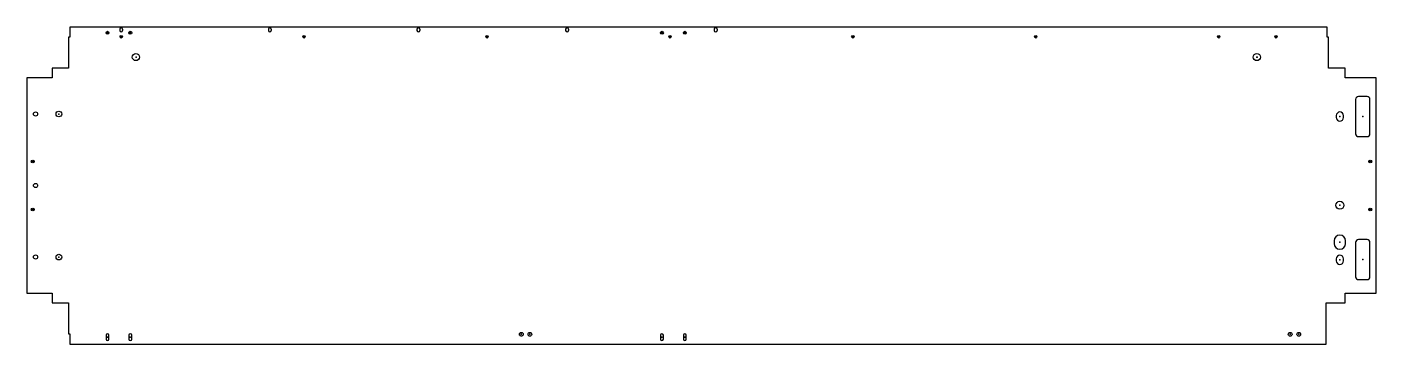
# Model space of a CAD drawing. Extents: x 4520 to 6880, y -4932 to -4378.
import ezdxf

# ---------------------------------------------------------------- set-up
doc = ezdxf.new("R2010")
doc.units = 0
doc.header["$MEASUREMENT"] = 0
doc.layers.get('0').update_dxf_attribs({"linetype": 'CONTINUOUS'})
doc.layers.add('GR1-1', color=3, linetype='CONTINUOUS')

msp = doc.modelspace()

# ---------------------------------------------------------------- linework, layer by layer
for p, q in [((4681.9, -4382.3), (4681.9, -4384.3)), ((4686.9, -4382.3), (4686.9, -4384.3)), ((4941.9, -4382.3), (4941.9, -4384.3)), ((4946.9, -4382.3), (4946.9, -4384.3)), ((5201.9, -4382.3), (5201.9, -4384.3)), ((5206.9, -4382.3), (5206.9, -4384.3)), ((5461.9, -4382.3), (5461.9, -4384.3)), ((5466.9, -4382.3), (5466.9, -4384.3)), ((5721.9, -4382.3), (5721.9, -4384.3)), ((5726.9, -4382.3), (5726.9, -4384.3))]:
    msp.add_line(p, q)
for centre, radius in [((4710.1, -4430.8), 6.25), ((4710.1, -4430.8), 6.25), ((6671.1, -4430.8), 6.25), ((4534.6, -4530.3), 3.6), ((4529.6, -4613.3), 2.5), ((4529.6, -4613.3), 2.5), ((4534.6, -4655.3), 3.6), ((4529.6, -4697.3), 2.5), ((4529.6, -4697.3), 2.5), ((4534.6, -4780.3), 3.6), ((5384.4, -4915.3), 3.25), ((5399.4, -4915.3), 3.25), ((6729.4, -4915.3), 3.25), ((6744.4, -4915.3), 3.25)]:
    msp.add_circle(centre, radius)
for centre, start, end in [((4684.4, -4382.3), 0, 180), ((4684.4, -4384.3), 180, 0), ((4944.4, -4382.3), 0, 180), ((4944.4, -4384.3), 180, 0), ((5204.4, -4382.3), 0, 180), ((5204.4, -4384.3), 180, 0), ((5464.4, -4382.3), 0, 180), ((5464.4, -4384.3), 180, 0), ((5724.4, -4382.3), 0, 180), ((5724.4, -4384.3), 180, 0)]:
    msp.add_arc(centre, 2.5, start, end)
for p in [(6671.1, -4430.8), (6671.1, -4430.8), (5384.4, -4915.3), (5399.4, -4915.3), (6729.4, -4915.3), (6744.4, -4915.3)]:
    msp.add_point(p)
at = {"layer": 'GR1-1', "color": 3, "linetype": 'Continuous'}
for p, q in [((6794.4, -4378.3), (4594.4, -4378.3)), ((4594.4, -4378.3), (4594.4, -4396)), ((6794.4, -4396), (6794.4, -4378.3)), ((4594.4, -4396), (4592.4, -4396)), ((4592.4, -4396), (4592.4, -4450.3)), ((6796.4, -4396), (6794.4, -4396)), ((6796.4, -4450.3), (6796.4, -4396)), ((4592.4, -4450.3), (4563.4, -4450.3)), ((4563.4, -4450.3), (4563.4, -4467.3)), ((6825.4, -4450.3), (6796.4, -4450.3)), ((6825.4, -4467.3), (6825.4, -4450.3)), ((4563.4, -4467.3), (4519.6, -4467.3)), ((4519.6, -4467.3), (4519.6, -4843.3)), ((6879.6, -4467.3), (6825.4, -4467.3)), ((6879.6, -4843.3), (6879.6, -4467.3)), ((6843.9, -4504.8), (6843.9, -4564.8)), ((6863.9, -4499.8), (6848.9, -4499.8)), ((6868.9, -4564.8), (6868.9, -4504.8)), ((6810.1, -4533), (6810.1, -4536.5)), ((6822.6, -4536.5), (6822.6, -4533)), ((6848.9, -4569.8), (6863.9, -4569.8)), ((6806.4, -4751.8), (6806.4, -4756.8)), ((6826.4, -4756.8), (6826.4, -4751.8)), ((6843.9, -4754.8), (6843.9, -4814.8)), ((6863.9, -4749.8), (6848.9, -4749.8)), ((6868.9, -4814.8), (6868.9, -4754.8)), ((6810.1, -4783.4), (6810.1, -4786.9)), ((6822.6, -4786.9), (6822.6, -4783.4)), ((6848.9, -4819.8), (6863.9, -4819.8)), ((4519.6, -4843.3), (4563.4, -4843.3)), ((4563.4, -4843.3), (4563.4, -4860.3)), ((4563.4, -4860.3), (4592.4, -4860.3)), ((4592.4, -4860.3), (4592.4, -4914.6)), ((6792.6, -4932.3), (6792.6, -4860.3)), ((6792.6, -4860.3), (6825.4, -4860.3)), ((6825.4, -4860.3), (6825.4, -4843.3)), ((6825.4, -4843.3), (6879.6, -4843.3)), ((4592.4, -4914.6), (4594.4, -4914.6)), ((4594.4, -4914.6), (4594.4, -4932.3)), ((4594.4, -4932.3), (6792.6, -4932.3)), ((4657.9, -4916.8), (4657.9, -4923.8)), ((4662.9, -4923.8), (4662.9, -4916.8)), ((4697.9, -4916.8), (4697.9, -4923.8)), ((4702.9, -4923.8), (4702.9, -4916.8)), ((5627.9, -4916.8), (5627.9, -4923.8)), ((5632.9, -4923.8), (5632.9, -4916.8)), ((5667.9, -4916.8), (5667.9, -4923.8)), ((5672.9, -4923.8), (5672.9, -4916.8))]:
    msp.add_line(p, q, dxfattribs=at)
for centre, radius in [((4660.4, -4388.3), 2.5), ((4700.4, -4388.3), 2.5), ((5630.4, -4388.3), 2.5), ((5670.4, -4388.3), 2.5), ((4684.4, -4395.4), 2.1), ((5004.4, -4395.4), 2.1), ((5324.4, -4395.4), 2.1), ((5644.4, -4395.4), 2.1), ((5964.4, -4395.4), 2.1), ((6284.4, -4395.4), 2.1), ((6604.4, -4395.4), 2.1), ((6704.4, -4395.4), 2.1), ((4575.4, -4530.3), 5), ((4529.6, -4613.3), 2.5), ((6869.6, -4613.3), 2.5), ((4529.6, -4697.3), 2.5), ((6816.4, -4689.8), 7), ((6869.6, -4697.3), 2.5), ((4575.4, -4780.3), 5)]:
    msp.add_circle(centre, radius, dxfattribs=at)
for centre, radius, start, end in [((6848.9, -4504.8), 5, 90, 180), ((6863.9, -4504.8), 5, 0, 90), ((6816.4, -4533), 6.25, 0, 180), ((6816.4, -4536.5), 6.25, 180, 0), ((6848.9, -4564.8), 5, 180, 270), ((6863.9, -4564.8), 5, 270, 0), ((6816.4, -4751.8), 10, 0, 180), ((6816.4, -4756.8), 10, 180, 0), ((6848.9, -4754.8), 5, 90, 180), ((6863.9, -4754.8), 5, 0, 90), ((6816.4, -4783.4), 6.25, 0, 180), ((6816.4, -4786.9), 6.25, 180, 0), ((6848.9, -4814.8), 5, 180, 270), ((6863.9, -4814.8), 5, 270, 0), ((4660.4, -4916.8), 2.5, 0, 180), ((4660.4, -4923.8), 2.5, 180, 0), ((4700.4, -4916.8), 2.5, 0, 180), ((4700.4, -4923.8), 2.5, 180, 0), ((5630.4, -4916.8), 2.5, 0, 180), ((5630.4, -4923.8), 2.5, 180, 0), ((5670.4, -4916.8), 2.5, 0, 180), ((5670.4, -4923.8), 2.5, 180, 0)]:
    msp.add_arc(centre, radius, start, end, dxfattribs=at)
for p in [(4660.4, -4388.3), (4700.4, -4388.3), (5630.4, -4388.3), (5670.4, -4388.3), (4684.4, -4395.4), (5004.4, -4395.4), (5324.4, -4395.4), (5644.4, -4395.4), (5964.4, -4395.4), (6284.4, -4395.4), (6604.4, -4395.4), (6704.4, -4395.4), (4710.4, -4430.8), (6671.4, -4430.8), (4575.4, -4530.3), (6816.4, -4534.8), (6856.4, -4534.8), (4529.6, -4613.3), (6869.6, -4613.3), (6816.4, -4689.8), (4529.6, -4697.3), (6869.6, -4697.3), (6816.4, -4754.3), (4575.4, -4780.3), (6816.4, -4785.1), (6856.4, -4784.8), (4660.4, -4920.3), (4700.4, -4920.3), (5630.4, -4920.3), (5670.4, -4920.3)]:
    msp.add_point(p, dxfattribs=at)

doc.saveas('drawing.dxf')
